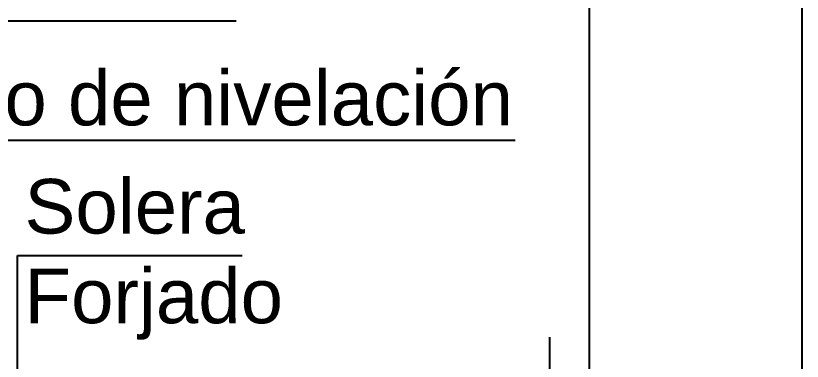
# Model space of a CAD drawing. Header units: millimetres. Extents: x 441156 to 441876, y 4514765 to 4515211.
# Drawn here: x 441496.183 to 441497.661, y 4514926.599 to 4514927.248 of the extents above; entities that cross this region are included whole.
import ezdxf

# ---------------------------------------------------------------- set-up
doc = ezdxf.new("R2010")
doc.units = ezdxf.units.MM
doc.layers.add('01_cartela', color=6, linetype='Continuous', plot=False)
for name, color, linetype in [('01_textos', 7, 'Continuous'), ('Cassette', 7, 'Continuous'), ('Cornice', 7, 'Continuous')]:
    doc.layers.add(name, color=color, linetype=linetype)
doc.styles.add('NIEVES2', font='sanss___.ttf')

msp = doc.modelspace()

# ---------------------------------------------------------------- linework, layer by layer
at = {"color": 0, "linetype": 'Continuous'}
msp.add_lwpolyline([(441488.51090462, 4514923.31320184), (441497.26090462, 4514923.31320184), (441497.26090462, 4514929.13357172), (441488.51090462, 4514929.13357172)], close=True, dxfattribs=at)
at = {"layer": '01_cartela', "color": 3}
msp.add_lwpolyline([(441467.02291656, 4514938.70368948), (441467.02291656, 4514917.16866547), (441497.66090462, 4514917.16866547), (441497.66090462, 4514938.70368948)], close=True, dxfattribs=at)
at = {"layer": 'Cassette', "color": 5}
for p, q in [((441495.5852497, 4514927.23767802), (441496.59691086, 4514927.23767802)), ((441495.81829645, 4514927.01392844), (441497.12111085, 4514927.01392844)), ((441496.18597308, 4514926.79752733), (441496.60822339, 4514926.79752733)), ((441496.18597308, 4514925.545901), (441496.18597308, 4514926.79752733))]:
    msp.add_line(p, q, dxfattribs=at)
at = {"layer": 'Cornice', "color": 254}
msp.add_line((441497.18659198, 4514925.4074268), (441497.18659198, 4514926.64396756), dxfattribs=at)

# ---------------------------------------------------------------- texts
at = {"layer": '01_textos', "style": 'NIEVES2'}
for s, height, p in [('Fondo de nivelación', 0.1025611647, (441495.83501865, 4514927.04176332)), ('Solera', 0.102561165, (441496.19943784, 4514926.83857725)), ('Forjado', 0.102561165, (441496.19943784, 4514926.67021743))]:
    msp.add_text(s, height=height, dxfattribs=at).set_placement(p)

doc.saveas('drawing.dxf')
